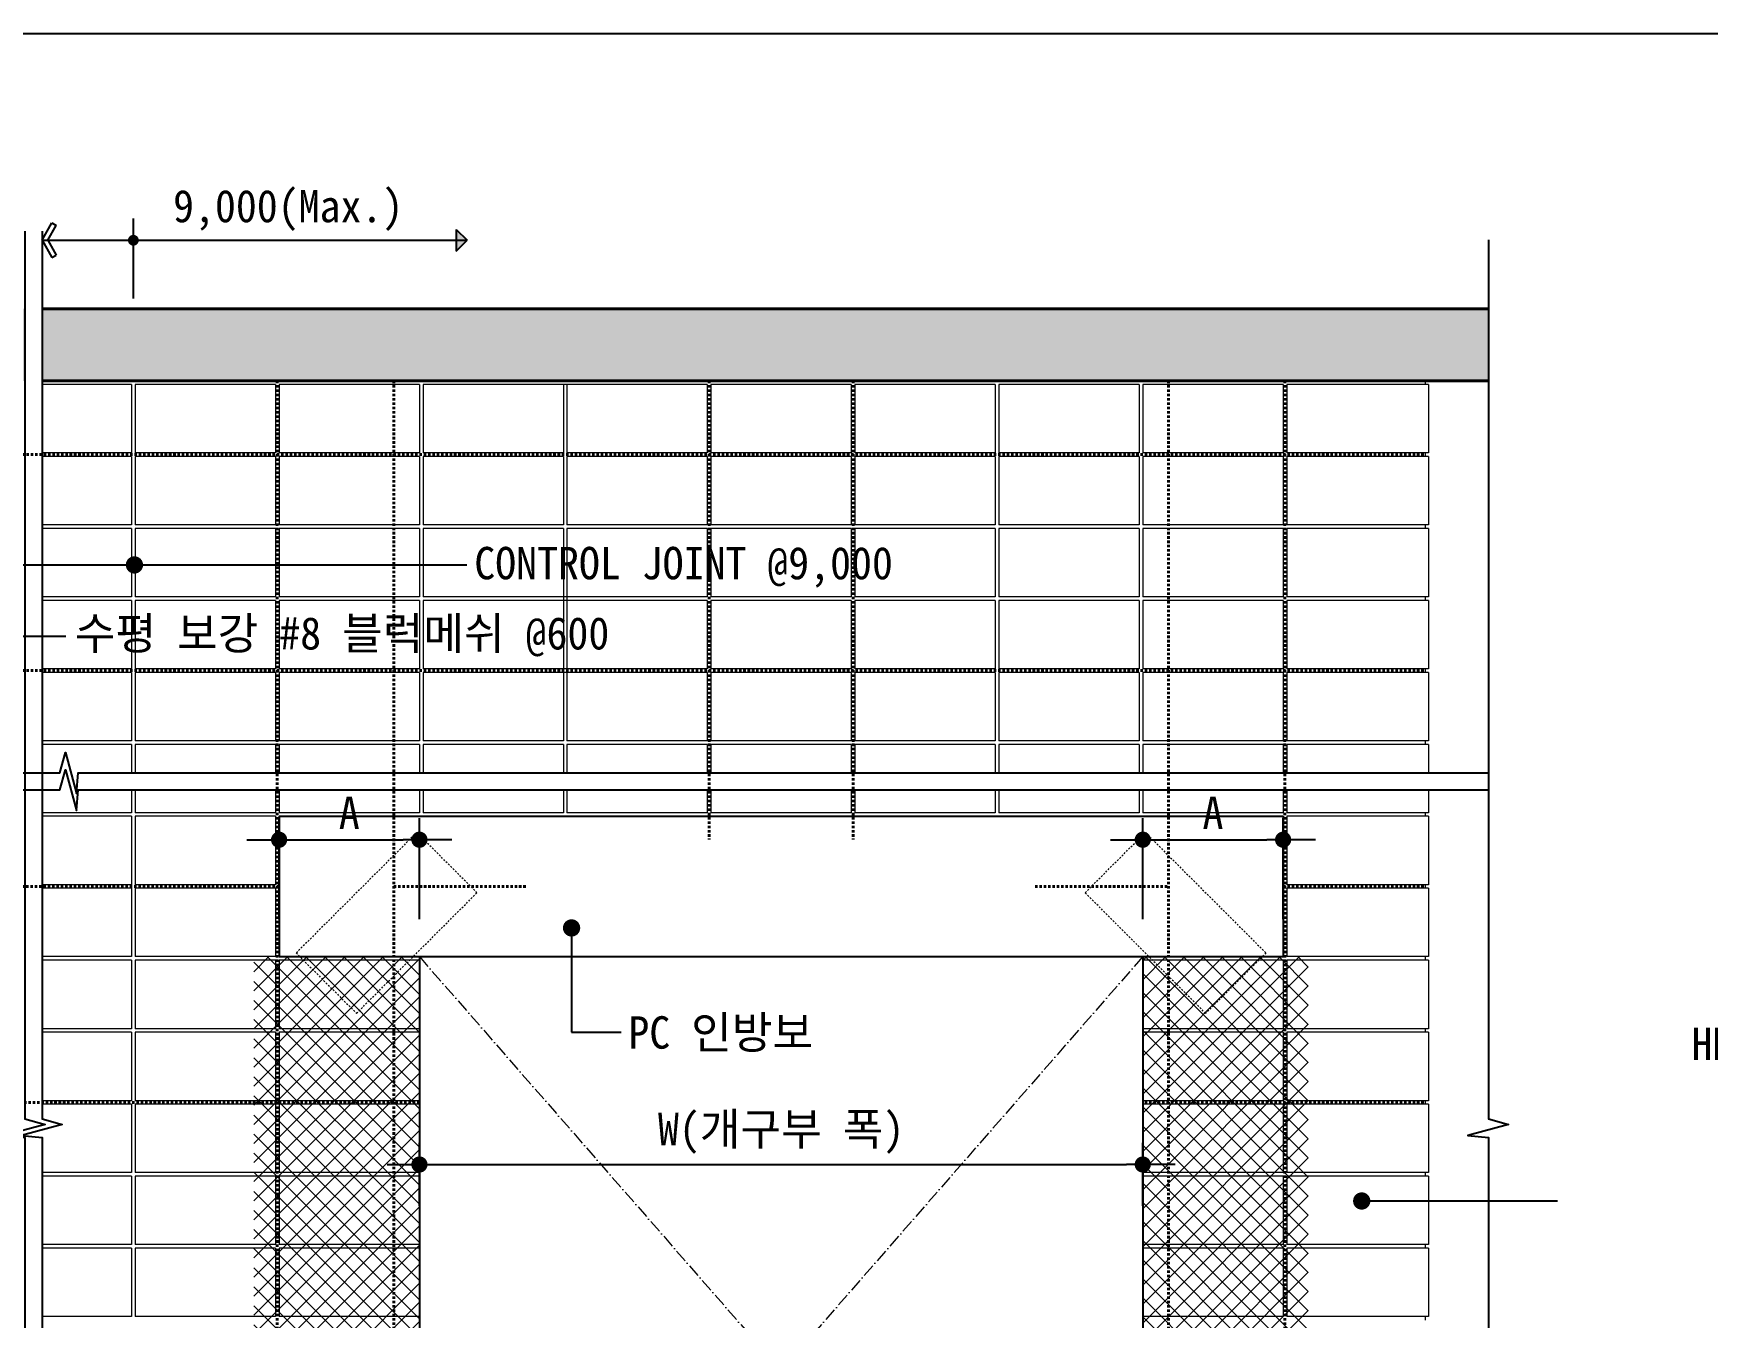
# Model space of a CAD drawing. Header units: millimetres. Extents: x 209 to 75467, y 6568 to 12199.
# Drawn here: x 27920 to 29470, y 10796 to 11985 of the extents above; entities that cross this region are included whole.
import ezdxf

# ---------------------------------------------------------------- set-up
doc = ezdxf.new("R2010")
doc.units = ezdxf.units.MM
doc.header["$MEASUREMENT"] = 0
for name, pattern in [('ACAD_ISO10W100', [18, 12, -3, 0, -3]), ('HID', [2, 1.1, -0.9]), ('HIDDEN', [0.375, 0.25, -0.125])]:
    doc.linetypes.add(name, pattern=pattern)
doc.layers.get('0').update_dxf_attribs({"linetype": 'CONTINUOUS'})
for name, color, linetype, lineweight in [('A-CONC-LIN1', 2, 'CONTINUOUS', 40), ('A-CUTL', 7, 'CONTINUOUS', 25), ('A-DIMS', 7, 'CONTINUOUS', 25), ('A-ELEV-LIN2', 7, 'CONTINUOUS', 25), ('A-ELEV-LIN3', 8, 'CONTINUOUS', 18), ('A-MKXS-LEAD', 7, 'CONTINUOUS', 25), ('A-MKXS-TEXT1', 3, 'CONTINUOUS', 25), ('A-XXXX-HATC', 8, 'CONTINUOUS', 18), ('A-XXXX-HID', 8, 'HIDDEN', 18), ('A-XXXX-OPEN', 1, 'ACAD_ISO10W100', 15), ('A-XXXX-SYMB', 7, 'CONTINUOUS', 25), ('A-XXXX-TABL', 7, 'CONTINUOUS', 25), ('S-RBAR', 2, 'CONTINUOUS', 40)]:
    doc.layers.add(name, color=color, linetype=linetype, lineweight=lineweight)
doc.layers.add('A-XXXX-SOLD', color=252, linetype='CONTINUOUS')
doc.styles.add('HY울릉도L', font='H2GTRE.TTF')
doc.styles.add('돋움체', font='')
doc.styles.get('돋움체').set_extended_font_data('DotumChe')
doc.dimstyles.new('CDIM', dxfattribs={"dimtxt": 3, "dimasz": 1.5, "dimexe": 2, "dimexo": 1, "dimgap": 1, "dimtad": 1, "dimdec": 0, "dimrnd": 0.5, "dimzin": 0, "dimdsep": 32, "dimlunit": 6, "dimtxsty": 'HY울릉도L', "dimblk1": '_CIDOT', "dimblk2": '_CIDOT', "dimsah": 1, "dimcen": 5.5, "dimclrd": 2, "dimclre": 2, "dimclrt": 7, "dimadec": 0, "dimazin": 0, "dimtfac": 1, "dimtdec": 0, "dimtix": 1, "dimtmove": 2, "dimatfit": 1, "dimldrblk": '_CIDOT', "dimfxl": 1, "dimtolj": 1, "dimtzin": 0, "dimlwd": -1, "dimarcsym": 0})
pattern_1 = [(45, (28861.846, 12419.922), (-8.838835, 8.838835), []), (135, (28861.846, 12419.922), (-8.838835, -8.838835), [])]

# ---------------------------------------------------------------- blocks, each defined once
blk = doc.blocks.new('ARROW1')
for p, q in [((0, 0), (0.286, 0.501)), ((0.286, 0.501), (0.41, 0.43)), ((0, 0), (0.286, -0.501)), ((0.165, 0), (0.41, 0.429)), ((0.165, 0), (0.41, -0.429)), ((0.286, -0.501), (0.41, -0.43))]:
    blk.add_line(p, q)
blk = doc.blocks.new('_CIDOT')
at = {"color": 0, "linetype": 'ByBlock'}
blk.add_line((2, 0), (-1, 0), dxfattribs=at)
at = {"color": 0, "linetype": 'ByBlock', "const_width": 0.5}
blk.add_lwpolyline([(-0.25, 0, 1), (0.25, 0, 1)], format="xyb", close=True, dxfattribs=at)
blk = doc.blocks.new('*D444')
at = {"layer": 'A-DIMS', "lineweight": -2, "transparency": 16777216}
for p, q in [((28277.3, 10899.5), (28277.3, 10957.7)), ((28947.3, 10899.5), (28947.3, 10957.7))]:
    blk.add_line(p, q, dxfattribs=at)
at = {"layer": 'A-DIMS', "transparency": 16777216}
blk.add_line((28292.3, 10937.7), (28932.3, 10937.7), dxfattribs=at)
at = {"layer": 'A-DIMS', "transparency": 16777216, "xscale": 15, "yscale": 15, "zscale": 15, "rotation": 180}
blk.add_blockref('_CIDOT', (28277.3, 10937.7), dxfattribs=at)
at = {"layer": 'A-DIMS', "transparency": 16777216, "xscale": 15, "yscale": 15, "zscale": 15}
blk.add_blockref('_CIDOT', (28947.3, 10937.7), dxfattribs=at)
at = {"layer": 'A-DIMS', "color": 3, "transparency": 16777216, "insert": (28612.3, 10966.6), "char_height": 30, "attachment_point": 5, "style": '돋움체'}
blk.add_mtext('\\A1;W(개구부 폭)', dxfattribs=at)
blk = doc.blocks.new('*D447')
at = {"layer": 'A-DIMS', "lineweight": -2, "transparency": 16777216}
for p, q in [((28147.3, 11164.8), (28147.3, 11258.5)), ((28277.3, 11164.8), (28277.3, 11258.5))]:
    blk.add_line(p, q, dxfattribs=at)
at = {"layer": 'A-DIMS', "transparency": 16777216}
blk.add_line((28162.3, 11238.5), (28262.3, 11238.5), dxfattribs=at)
at = {"layer": 'A-DIMS', "transparency": 16777216, "xscale": 15, "yscale": 15, "zscale": 15, "rotation": 180}
blk.add_blockref('_CIDOT', (28147.3, 11238.5), dxfattribs=at)
at = {"layer": 'A-DIMS', "transparency": 16777216, "xscale": 15, "yscale": 15, "zscale": 15}
blk.add_blockref('_CIDOT', (28277.3, 11238.5), dxfattribs=at)
at = {"layer": 'A-DIMS', "color": 3, "transparency": 16777216, "insert": (28212.3, 11263.5), "char_height": 30, "attachment_point": 5, "style": '돋움체'}
blk.add_mtext('\\A1;A', dxfattribs=at)
blk = doc.blocks.new('*D448')
at = {"layer": 'A-DIMS', "lineweight": -2, "transparency": 16777216}
for p, q in [((28947.3, 11164.8), (28947.3, 11258.5)), ((29077.3, 11164.8), (29077.3, 11258.5))]:
    blk.add_line(p, q, dxfattribs=at)
at = {"layer": 'A-DIMS', "transparency": 16777216}
blk.add_line((28962.3, 11238.5), (29062.3, 11238.5), dxfattribs=at)
at = {"layer": 'A-DIMS', "transparency": 16777216, "xscale": 15, "yscale": 15, "zscale": 15, "rotation": 180}
blk.add_blockref('_CIDOT', (28947.3, 11238.5), dxfattribs=at)
at = {"layer": 'A-DIMS', "transparency": 16777216, "xscale": 15, "yscale": 15, "zscale": 15}
blk.add_blockref('_CIDOT', (29077.3, 11238.5), dxfattribs=at)
at = {"layer": 'A-DIMS', "color": 3, "transparency": 16777216, "insert": (29012.3, 11263.5), "char_height": 30, "attachment_point": 5, "style": '돋움체'}
blk.add_mtext('\\A1;A', dxfattribs=at)

msp = doc.modelspace()

# ---------------------------------------------------------------- hatches: boundary and pattern name
at = {"layer": 'A-XXXX-HATC', "ltscale": 2}
h = msp.add_hatch(dxfattribs=at)
h.set_pattern_fill('ANSI37', color=256, scale=100)
h.set_pattern_definition(pattern_1)
h.paths.add_polyline_path([(28123.9, 11130.2), (28123.9, 10390.2), (28277.3, 10390.2), (28277.3, 11130.2)])
h = msp.add_hatch(dxfattribs=at)
h.set_pattern_fill('ANSI37', color=256, scale=100)
h.set_pattern_definition(pattern_1)
h.paths.add_polyline_path([(29100.6, 11130.2), (29100.6, 10390.2), (28947.3, 10390.2), (28947.3, 11130.2)])
at = {"layer": 'A-XXXX-SOLD', "ltscale": 2}
h = msp.add_hatch(color=256, dxfattribs=at)
h.paths.add_polyline_path([(29267.5, 11730.2), (29267.5, 11663.5), (27927.7, 11663.5), (27927.7, 11730.2)])
h.paths.add_polyline_path([(27911.9, 11730.2), (27911.9, 11663.5), (27013.8, 11663.5), (27013.8, 11730.2)])
h.paths.add_polyline_path([(26998, 11730.2), (26998, 11663.5), (26738.7, 11663.5), (26738.7, 11730.2)])
h.paths.add_polyline_path([(26722.9, 11730.2), (26722.9, 11663.5), (26088.1, 11663.5), (26088.1, 11730.2)])

# ---------------------------------------------------------------- linework, layer by layer
at = {"layer": 'A-CONC-LIN1'}
for p, q in [((29267.5, 11730.2), (27927.7, 11730.2)), ((29267.5, 11663.5), (27927.7, 11663.5))]:
    msp.add_line(p, q, dxfattribs=at)
at = {"layer": 'A-CUTL', "ltscale": 2}
for points in [[(27911.9, 11802.1), (27911.9, 10979.9), (27930.6, 10974.8), (27892.7, 10964.6), (27911.9, 10962.8), (27911.9, 10243.6)], [(27927.7, 11802.1), (27927.7, 10979.9), (27946.4, 10974.8), (27908.6, 10964.6), (27927.7, 10962.8), (27927.7, 10243.6)], [(29267.5, 11794.1), (29267.5, 10979.9), (29286.2, 10974.8), (29248.3, 10964.6), (29267.5, 10962.8), (29267.5, 10243.6)], [(26088.1, 11300.4), (27944.2, 11300.4), (27949.3, 11319.2), (27959.5, 11281.3), (27961.3, 11300.4), (29267.5, 11300.4)], [(26088.1, 11284.6), (27944.2, 11284.6), (27949.3, 11303.3), (27959.5, 11265.5), (27961.3, 11284.6), (29267.5, 11284.6)]]:
    msp.add_lwpolyline(points, dxfattribs=at)
at = {"layer": 'A-DIMS'}
for p, q in [((28012.3, 11739.8), (28012.3, 11813.7)), ((28311.4, 11803.7), (28311.4, 11783.7)), ((28311.4, 11803.7), (28321.4, 11793.7)), ((27927.7, 11793.7), (28321.4, 11793.7)), ((28311.4, 11783.7), (28321.4, 11793.7))]:
    msp.add_line(p, q, dxfattribs=at)
at = {"layer": 'A-DIMS', "const_width": 5}
msp.add_lwpolyline([(28009.8, 11793.7, 1), (28014.8, 11793.7, 1)], format="xyb", close=True, dxfattribs=at)
at = {"layer": 'A-DIMS'}
msp.add_solid([(28311.4, 11803.7), (28311.4, 11783.7), (28321.4, 11793.7)], dxfattribs=at)
at = {"layer": 'A-ELEV-LIN2'}
for p, q in [((28147.3, 11260.2), (29077.3, 11260.2)), ((28147.3, 11260.2), (28147.3, 11130.2)), ((29077.3, 11260.2), (29077.3, 11130.2)), ((28147.3, 11130.2), (29077.3, 11130.2)), ((28277.3, 11130.2), (28277.3, 10363.3)), ((28947.3, 11130.2), (28947.3, 10363.3))]:
    msp.add_line(p, q, dxfattribs=at)
at = {"layer": 'A-ELEV-LIN3'}
for p, q in [((29209.1, 11660.2), (29209.1, 11663.5)), ((28010.6, 11660.2), (27927.7, 11660.2)), ((28010.6, 11660.2), (28010.6, 11596.8)), ((28013.9, 11660.2), (28013.9, 11596.8)), ((28143.9, 11660.2), (28013.9, 11660.2)), ((28143.9, 11660.2), (28143.9, 11596.8)), ((28147.3, 11660.2), (28147.3, 11596.8)), ((28277.3, 11660.2), (28147.3, 11660.2)), ((28277.3, 11660.2), (28277.3, 11596.8)), ((28280.6, 11660.2), (28280.6, 11596.8)), ((28428.4, 11660.2), (28280.6, 11660.2)), ((28410.6, 11660.2), (28410.6, 11596.8)), ((28413.9, 11660.2), (28413.9, 11596.8)), ((28543.9, 11660.2), (28428.4, 11660.2)), ((28543.9, 11660.2), (28543.9, 11596.8)), ((28547.3, 11660.2), (28547.3, 11596.8)), ((28677.3, 11660.2), (28547.3, 11660.2)), ((28677.3, 11660.2), (28677.3, 11596.8)), ((28680.6, 11660.2), (28680.6, 11596.8)), ((28810.6, 11660.2), (28680.6, 11660.2)), ((28810.6, 11660.2), (28810.6, 11596.8)), ((28813.9, 11660.2), (28813.9, 11596.8)), ((28943.9, 11660.2), (28813.9, 11660.2)), ((28943.9, 11660.2), (28943.9, 11596.8)), ((28947.3, 11660.2), (28947.3, 11596.8)), ((29077.3, 11660.2), (28947.3, 11660.2)), ((29077.3, 11660.2), (29077.3, 11596.8)), ((29211.9, 11660.2), (29080.6, 11660.2)), ((29080.6, 11660.2), (29080.6, 11596.8)), ((29211.9, 11660.2), (29211.9, 11596.8)), ((28010.6, 11596.8), (27927.7, 11596.8)), ((28010.6, 11593.5), (27927.7, 11593.5)), ((28010.6, 11593.5), (28010.6, 11530.2)), ((28143.9, 11596.8), (28013.9, 11596.8)), ((28143.9, 11593.5), (28013.9, 11593.5)), ((28013.9, 11593.5), (28013.9, 11530.2)), ((28143.9, 11593.5), (28143.9, 11530.2)), ((28277.3, 11596.8), (28147.3, 11596.8)), ((28277.3, 11593.5), (28147.3, 11593.5)), ((28147.3, 11593.5), (28147.3, 11530.2)), ((28277.3, 11593.5), (28277.3, 11530.2)), ((28410.6, 11596.8), (28280.6, 11596.8)), ((28410.6, 11593.5), (28280.6, 11593.5)), ((28280.6, 11593.5), (28280.6, 11530.2)), ((28410.6, 11593.5), (28410.6, 11530.2)), ((28543.9, 11596.8), (28413.9, 11596.8)), ((28543.9, 11593.5), (28413.9, 11593.5)), ((28413.9, 11593.5), (28413.9, 11530.2)), ((28543.9, 11593.5), (28543.9, 11530.2)), ((28677.3, 11596.8), (28547.3, 11596.8)), ((28547.3, 11593.5), (28547.3, 11530.2)), ((28677.3, 11593.5), (28547.3, 11593.5)), ((28677.3, 11593.5), (28677.3, 11530.2)), ((28810.6, 11596.8), (28680.6, 11596.8)), ((28810.6, 11593.5), (28680.6, 11593.5)), ((28680.6, 11593.5), (28680.6, 11530.2)), ((28810.6, 11593.5), (28810.6, 11530.2)), ((28943.9, 11596.8), (28813.9, 11596.8)), ((28943.9, 11593.5), (28813.9, 11593.5)), ((28813.9, 11593.5), (28813.9, 11530.2)), ((28943.9, 11593.5), (28943.9, 11530.2)), ((29077.3, 11596.8), (28947.3, 11596.8)), ((29077.3, 11593.5), (28947.3, 11593.5)), ((28947.3, 11593.5), (28947.3, 11530.2)), ((29077.3, 11593.5), (29077.3, 11530.2)), ((29211.9, 11596.8), (29080.6, 11596.8)), ((29211.9, 11593.5), (29080.6, 11593.5)), ((29080.6, 11593.5), (29080.6, 11530.2)), ((29209.1, 11593.5), (29209.1, 11596.8)), ((29211.9, 11593.5), (29211.9, 11530.2)), ((28010.6, 11530.2), (27927.7, 11530.2)), ((28010.6, 11526.8), (27927.7, 11526.8)), ((28010.6, 11526.8), (28010.6, 11463.5)), ((28143.9, 11530.2), (28013.9, 11530.2)), ((28143.9, 11526.8), (28013.9, 11526.8)), ((28013.9, 11526.8), (28013.9, 11463.5)), ((28143.9, 11526.8), (28143.9, 11463.5)), ((28277.3, 11530.2), (28147.3, 11530.2)), ((28277.3, 11526.8), (28147.3, 11526.8)), ((28147.3, 11526.8), (28147.3, 11463.5)), ((28277.3, 11526.8), (28277.3, 11463.5)), ((28410.6, 11530.2), (28280.6, 11530.2)), ((28280.6, 11526.8), (28280.6, 11463.5)), ((28410.6, 11526.8), (28280.6, 11526.8)), ((28410.6, 11526.8), (28410.6, 11330.2)), ((28543.9, 11530.2), (28413.9, 11530.2)), ((28413.9, 11526.8), (28413.9, 11330.2)), ((28543.9, 11526.8), (28413.9, 11526.8)), ((28543.9, 11526.8), (28543.9, 11463.5)), ((28677.3, 11530.2), (28547.3, 11530.2)), ((28547.3, 11526.8), (28547.3, 11463.5)), ((28677.3, 11526.8), (28547.3, 11526.8)), ((28677.3, 11526.8), (28677.3, 11463.5)), ((28810.6, 11530.2), (28680.6, 11530.2)), ((28810.6, 11526.8), (28680.6, 11526.8)), ((28680.6, 11526.8), (28680.6, 11463.5)), ((28810.6, 11526.8), (28810.6, 11463.5)), ((28943.9, 11530.2), (28813.9, 11530.2)), ((28943.9, 11526.8), (28813.9, 11526.8)), ((28813.9, 11526.8), (28813.9, 11463.5)), ((28943.9, 11526.8), (28943.9, 11463.5)), ((29077.3, 11530.2), (28947.3, 11530.2)), ((29077.3, 11526.8), (28947.3, 11526.8)), ((28947.3, 11526.8), (28947.3, 11463.5)), ((29077.3, 11526.8), (29077.3, 11463.5)), ((29211.9, 11530.2), (29080.6, 11530.2)), ((29211.9, 11526.8), (29080.6, 11526.8)), ((29080.6, 11526.8), (29080.6, 11463.5)), ((29209.1, 11526.8), (29209.1, 11530.2)), ((29211.9, 11526.8), (29211.9, 11463.5)), ((28010.6, 11463.5), (27927.7, 11463.5)), ((28010.6, 11460.2), (27927.7, 11460.2)), ((28010.6, 11460.2), (28010.6, 11396.8)), ((28143.9, 11463.5), (28013.9, 11463.5)), ((28143.9, 11460.2), (28013.9, 11460.2)), ((28013.9, 11460.2), (28013.9, 11396.8)), ((28143.9, 11460.2), (28143.9, 11396.8)), ((28277.3, 11463.5), (28147.3, 11463.5)), ((28277.3, 11460.2), (28147.3, 11460.2)), ((28147.3, 11460.2), (28147.3, 11396.8)), ((28277.3, 11460.2), (28277.3, 11396.8)), ((28543.9, 11463.5), (28280.6, 11463.5)), ((28543.9, 11460.2), (28280.6, 11460.2)), ((28280.6, 11460.2), (28280.6, 11396.8)), ((28543.9, 11460.2), (28543.9, 11396.8)), ((28677.3, 11463.5), (28547.3, 11463.5)), ((28677.3, 11460.2), (28547.3, 11460.2)), ((28547.3, 11460.2), (28547.3, 11396.8)), ((28677.3, 11460.2), (28677.3, 11396.8)), ((28810.6, 11463.5), (28680.6, 11463.5)), ((28810.6, 11460.2), (28680.6, 11460.2)), ((28680.6, 11460.2), (28680.6, 11396.8)), ((28810.6, 11460.2), (28810.6, 11396.8)), ((28943.9, 11463.5), (28813.9, 11463.5)), ((28943.9, 11460.2), (28813.9, 11460.2)), ((28813.9, 11460.2), (28813.9, 11396.8)), ((28943.9, 11460.2), (28943.9, 11396.8)), ((29077.3, 11463.5), (28947.3, 11463.5)), ((29077.3, 11460.2), (28947.3, 11460.2)), ((28947.3, 11460.2), (28947.3, 11396.8)), ((29077.3, 11460.2), (29077.3, 11396.8)), ((29211.9, 11463.5), (29080.6, 11463.5)), ((29211.9, 11460.2), (29080.6, 11460.2)), ((29080.6, 11460.2), (29080.6, 11396.8)), ((29209.1, 11460.2), (29209.1, 11463.5)), ((29211.9, 11460.2), (29211.9, 11396.8)), ((28010.6, 11396.8), (27927.7, 11396.8)), ((28010.6, 11393.5), (27927.7, 11393.5)), ((28010.6, 11393.5), (28010.6, 11330.2)), ((28143.9, 11396.8), (28013.9, 11396.8)), ((28013.9, 11393.5), (28013.9, 11330.2)), ((28143.9, 11393.5), (28013.9, 11393.5)), ((28143.9, 11393.5), (28143.9, 11330.2)), ((28277.3, 11396.8), (28147.3, 11396.8)), ((28147.3, 11393.5), (28147.3, 11330.2)), ((28277.3, 11393.5), (28147.3, 11393.5)), ((28277.3, 11393.5), (28277.3, 11330.2)), ((28543.9, 11396.8), (28280.6, 11396.8)), ((28280.6, 11393.5), (28280.6, 11330.2)), ((28543.9, 11393.5), (28280.6, 11393.5)), ((28543.9, 11393.5), (28543.9, 11330.2)), ((28677.3, 11396.8), (28547.3, 11396.8)), ((28547.3, 11393.5), (28547.3, 11330.2)), ((28677.3, 11393.5), (28547.3, 11393.5)), ((28677.3, 11393.5), (28677.3, 11330.2)), ((28810.6, 11396.8), (28680.6, 11396.8)), ((28680.6, 11393.5), (28680.6, 11330.2)), ((28810.6, 11393.5), (28680.6, 11393.5)), ((28810.6, 11393.5), (28810.6, 11330.2)), ((28943.9, 11396.8), (28813.9, 11396.8)), ((28813.9, 11393.5), (28813.9, 11330.2)), ((28943.9, 11393.5), (28813.9, 11393.5)), ((28943.9, 11393.5), (28943.9, 11330.2)), ((29077.3, 11396.8), (28947.3, 11396.8)), ((28947.3, 11393.5), (28947.3, 11330.2)), ((29077.3, 11393.5), (28947.3, 11393.5)), ((29077.3, 11393.5), (29077.3, 11330.2)), ((29211.9, 11396.8), (29080.6, 11396.8)), ((29080.6, 11393.5), (29080.6, 11330.2)), ((29211.9, 11393.5), (29080.6, 11393.5)), ((29209.1, 11393.5), (29209.1, 11396.8)), ((29211.9, 11393.5), (29211.9, 11330.2)), ((28010.6, 11330.2), (27927.7, 11330.2)), ((28010.6, 11326.8), (27927.7, 11326.8)), ((28010.6, 11326.8), (28010.6, 11300.4)), ((28143.9, 11330.2), (28013.9, 11330.2)), ((28143.9, 11326.8), (28013.9, 11326.8)), ((28013.9, 11326.8), (28013.9, 11300.4)), ((28143.9, 11326.8), (28143.9, 11300.4)), ((28277.3, 11330.2), (28147.3, 11330.2)), ((28277.3, 11326.8), (28147.3, 11326.8)), ((28147.3, 11326.8), (28147.3, 11300.4)), ((28277.3, 11326.8), (28277.3, 11300.4)), ((28410.6, 11330.2), (28280.6, 11330.2)), ((28410.6, 11326.8), (28280.6, 11326.8)), ((28280.6, 11326.8), (28280.6, 11300.4)), ((28410.6, 11326.8), (28410.6, 11300.4)), ((28543.9, 11330.2), (28413.9, 11330.2)), ((28543.9, 11326.8), (28413.9, 11326.8)), ((28413.9, 11326.8), (28413.9, 11300.4)), ((28543.9, 11326.8), (28543.9, 11300.4)), ((28677.3, 11330.2), (28547.3, 11330.2)), ((28677.3, 11326.8), (28547.3, 11326.8)), ((28547.3, 11326.8), (28547.3, 11300.4)), ((28677.3, 11326.8), (28677.3, 11300.4)), ((28810.6, 11330.2), (28680.6, 11330.2)), ((28810.6, 11326.8), (28680.6, 11326.8)), ((28680.6, 11326.8), (28680.6, 11300.4)), ((28810.6, 11326.8), (28810.6, 11300.4)), ((28943.9, 11330.2), (28813.9, 11330.2)), ((28943.9, 11326.8), (28813.9, 11326.8)), ((28813.9, 11326.8), (28813.9, 11300.4)), ((28943.9, 11326.8), (28943.9, 11300.4)), ((29077.3, 11330.2), (28947.3, 11330.2)), ((29077.3, 11326.8), (28947.3, 11326.8)), ((28947.3, 11326.8), (28947.3, 11300.4)), ((29077.3, 11326.8), (29077.3, 11300.4)), ((29211.9, 11330.2), (29080.6, 11330.2)), ((29211.9, 11326.8), (29080.6, 11326.8)), ((29080.6, 11326.8), (29080.6, 11300.4)), ((29209.1, 11326.8), (29209.1, 11330.2)), ((29211.9, 11326.8), (29211.9, 11300.4)), ((28010.6, 11284.6), (28010.6, 11263.5)), ((28013.9, 11284.6), (28013.9, 11263.5)), ((28143.9, 11284.6), (28143.9, 11263.5)), ((28147.3, 11284.6), (28147.3, 11263.5)), ((28277.3, 11284.6), (28277.3, 11263.5)), ((28280.6, 11284.6), (28280.6, 11263.5)), ((28410.6, 11284.6), (28410.6, 11263.5)), ((28413.9, 11284.6), (28413.9, 11263.5)), ((28543.9, 11284.6), (28543.9, 11263.5)), ((28547.3, 11284.6), (28547.3, 11263.5)), ((28677.3, 11284.6), (28677.3, 11263.5)), ((28680.6, 11284.6), (28680.6, 11263.5)), ((28810.6, 11284.6), (28810.6, 11263.5)), ((28813.9, 11284.6), (28813.9, 11263.5)), ((28943.9, 11284.6), (28943.9, 11263.5)), ((28947.3, 11284.6), (28947.3, 11263.5)), ((29077.3, 11284.6), (29077.3, 11263.5)), ((29080.6, 11284.6), (29080.6, 11263.5)), ((29211.9, 11284.6), (29211.9, 11263.5)), ((28010.6, 11263.5), (27927.7, 11263.5)), ((28010.6, 11260.2), (27927.7, 11260.2)), ((28010.6, 11260.2), (28010.6, 11196.8)), ((28143.9, 11263.5), (28013.9, 11263.5)), ((28143.9, 11260.2), (28013.9, 11260.2)), ((28013.9, 11260.2), (28013.9, 11196.8)), ((28143.9, 11260.2), (28143.9, 11196.8)), ((28277.3, 11263.5), (28147.3, 11263.5)), ((28410.6, 11263.5), (28280.6, 11263.5)), ((28543.9, 11263.5), (28413.9, 11263.5)), ((28677.3, 11263.5), (28547.3, 11263.5)), ((28810.6, 11263.5), (28680.6, 11263.5)), ((28943.9, 11263.5), (28813.9, 11263.5)), ((29077.3, 11263.5), (28947.3, 11263.5)), ((29211.9, 11263.5), (29080.6, 11263.5)), ((29211.9, 11260.2), (29080.6, 11260.2)), ((29080.6, 11260.2), (29080.6, 11196.8)), ((29209.1, 11260.2), (29209.1, 11263.5)), ((29211.9, 11260.2), (29211.9, 11196.8)), ((28010.6, 11196.8), (27927.7, 11196.8)), ((28143.9, 11196.8), (28013.9, 11196.8)), ((29211.9, 11196.8), (29080.6, 11196.8)), ((29209.1, 11193.5), (29209.1, 11196.8)), ((28010.6, 11193.5), (27927.7, 11193.5)), ((28010.6, 11193.5), (28010.6, 11130.2)), ((28143.9, 11193.5), (28013.9, 11193.5)), ((28013.9, 11193.5), (28013.9, 11130.2)), ((28143.9, 11193.5), (28143.9, 11130.2)), ((29211.9, 11193.5), (29080.6, 11193.5)), ((29080.6, 11193.5), (29080.6, 11130.2)), ((29211.9, 11193.5), (29211.9, 11130.2)), ((28010.6, 11130.2), (27927.7, 11130.2)), ((28010.6, 11126.8), (27927.7, 11126.8)), ((28010.6, 11126.8), (28010.6, 11063.5)), ((28143.9, 11130.2), (28013.9, 11130.2)), ((28143.9, 11126.8), (28013.9, 11126.8)), ((28013.9, 11126.8), (28013.9, 11063.5)), ((28143.9, 11126.8), (28143.9, 11063.5)), ((28277.3, 11126.8), (28147.3, 11126.8)), ((28147.3, 11126.8), (28147.3, 11063.5)), ((29077.3, 11126.8), (28947.3, 11126.8)), ((29077.3, 11126.8), (29077.3, 11063.5)), ((29211.9, 11130.2), (29080.6, 11130.2)), ((29211.9, 11126.8), (29080.6, 11126.8)), ((29080.6, 11126.8), (29080.6, 11063.5)), ((29209.1, 11126.8), (29209.1, 11130.2)), ((29211.9, 11126.8), (29211.9, 11063.5)), ((28010.6, 11063.5), (27927.7, 11063.5)), ((28010.6, 11060.2), (27927.7, 11060.2)), ((28010.6, 11060.2), (28010.6, 10996.8)), ((28143.9, 11063.5), (28013.9, 11063.5)), ((28013.9, 11060.2), (28013.9, 10996.8)), ((28143.9, 11060.2), (28013.9, 11060.2)), ((28143.9, 11060.2), (28143.9, 10930.2)), ((28277.3, 11063.5), (28147.3, 11063.5)), ((28147.3, 11060.2), (28147.3, 10930.2)), ((28277.3, 11060.2), (28147.3, 11060.2)), ((29077.3, 11063.5), (28947.3, 11063.5)), ((29077.3, 11060.2), (28947.3, 11060.2)), ((29077.3, 11060.2), (29077.3, 10996.8)), ((29211.9, 11063.5), (29080.6, 11063.5)), ((29080.6, 11060.2), (29080.6, 10996.8)), ((29211.9, 11060.2), (29080.6, 11060.2)), ((29209.1, 11060.2), (29209.1, 11063.5)), ((29211.9, 11060.2), (29211.9, 10996.8)), ((28010.6, 10996.8), (27927.7, 10996.8)), ((28277.3, 10996.8), (28013.9, 10996.8)), ((29077.3, 10996.8), (28947.3, 10996.8)), ((29211.9, 10996.8), (29080.6, 10996.8)), ((29209.1, 10993.5), (29209.1, 10996.8)), ((28010.6, 10993.5), (27927.7, 10993.5)), ((28010.6, 10993.5), (28010.6, 10930.2)), ((28013.9, 10993.5), (28013.9, 10930.2)), ((28277.3, 10993.5), (28013.9, 10993.5)), ((29077.3, 10993.5), (28947.3, 10993.5)), ((29077.3, 10993.5), (29077.3, 10930.2)), ((29211.9, 10993.5), (29080.6, 10993.5)), ((29080.6, 10993.5), (29080.6, 10930.2)), ((29211.9, 10993.5), (29211.9, 10930.2)), ((28010.6, 10930.2), (27927.7, 10930.2)), ((28010.6, 10926.8), (27927.7, 10926.8)), ((28010.6, 10926.8), (28010.6, 10863.5)), ((28143.9, 10930.2), (28013.9, 10930.2)), ((28013.9, 10926.8), (28013.9, 10863.5)), ((28143.9, 10926.8), (28013.9, 10926.8)), ((28143.9, 10926.8), (28143.9, 10863.5)), ((28277.3, 10930.2), (28147.3, 10930.2)), ((28277.3, 10926.8), (28147.3, 10926.8)), ((28147.3, 10926.8), (28147.3, 10863.5)), ((29077.3, 10930.2), (28947.3, 10930.2)), ((29077.3, 10926.8), (28947.3, 10926.8)), ((29077.3, 10926.8), (29077.3, 10863.5)), ((29211.9, 10930.2), (29080.6, 10930.2)), ((29211.9, 10926.8), (29080.6, 10926.8)), ((29080.6, 10926.8), (29080.6, 10863.5)), ((29209.1, 10926.8), (29209.1, 10930.2)), ((29211.9, 10926.8), (29211.9, 10863.5)), ((28010.6, 10863.5), (27927.7, 10863.5)), ((28010.6, 10860.2), (27927.7, 10860.2)), ((28010.6, 10860.2), (28010.6, 10796.8)), ((28143.9, 10863.5), (28013.9, 10863.5)), ((28013.9, 10860.2), (28013.9, 10796.8)), ((28143.9, 10860.2), (28013.9, 10860.2)), ((28143.9, 10860.2), (28143.9, 10796.8)), ((28277.3, 10863.5), (28147.3, 10863.5)), ((28277.3, 10860.2), (28147.3, 10860.2)), ((28147.3, 10860.2), (28147.3, 10796.8)), ((29077.3, 10863.5), (28947.3, 10863.5)), ((29077.3, 10860.2), (28947.3, 10860.2)), ((29077.3, 10860.2), (29077.3, 10796.8)), ((29211.9, 10863.5), (29080.6, 10863.5)), ((29211.9, 10860.2), (29080.6, 10860.2)), ((29080.6, 10860.2), (29080.6, 10796.8)), ((29209.1, 10860.2), (29209.1, 10863.5)), ((29211.9, 10860.2), (29211.9, 10796.8)), ((28010.6, 10796.8), (27927.7, 10796.8)), ((28143.9, 10796.8), (28013.9, 10796.8)), ((28277.3, 10796.8), (28147.3, 10796.8)), ((29077.3, 10796.8), (28947.3, 10796.8)), ((29211.9, 10796.8), (29080.6, 10796.8)), ((29209.1, 10793.5), (29209.1, 10796.8))]:
    msp.add_line(p, q, dxfattribs=at)
at = {"layer": 'A-MKXS-LEAD', "ltscale": 2}
for points in [[(27613.4, 11493), (28321.2, 11493)], [(28418.2, 11156.8), (28418.2, 11060.3)], [(28418.2, 11060.3), (28464.3, 11060.3)], [(29150.1, 10903.9), (29331.5, 10903.9)]]:
    msp.add_lwpolyline(points, dxfattribs=at)
at = {"layer": 'A-MKXS-LEAD', "ltscale": 2, "const_width": 8}
for points in [[(28009.3, 11493, 1), (28017.3, 11493, 1)], [(28414.2, 11156.8, 1), (28422.2, 11156.8, 1)], [(29146.1, 10903.9, 1), (29154.1, 10903.9, 1)]]:
    msp.add_lwpolyline(points, format="xyb", close=True, dxfattribs=at)
at = {"layer": 'A-XXXX-HID', "linetype": 'HID', "ltscale": 1.5}
for points in [[(28219, 11077.7), (28330.6, 11189.4), (28274.8, 11245.2), (28163.1, 11133.6)], [(29005.5, 11077.7), (28893.9, 11189.4), (28949.7, 11245.2), (29061.4, 11133.6)]]:
    msp.add_lwpolyline(points, close=True, dxfattribs=at)
at = {"layer": 'A-XXXX-OPEN'}
for p, q in [((28947.3, 11130.2), (28277.3, 10363.3)), ((28277.3, 11130.2), (28947.3, 10363.3))]:
    msp.add_line(p, q, dxfattribs=at)
at = {"layer": 'A-XXXX-SYMB', "ltscale": 2}
msp.add_lwpolyline([(27866, 11426.9), (27949.9, 11426.9)], dxfattribs=at)
at = {"layer": 'A-XXXX-TABL'}
msp.add_line((25409, 11985.2), (32756.5, 11985.2), dxfattribs=at)
at = {"layer": 'S-RBAR', "color": 6, "linetype": 'HID', "ltscale": 2}
for p, q in [((28145.6, 11663.5), (28145.6, 10299.5)), ((28253.5, 11663.5), (28253.5, 10299.5)), ((28545.6, 11663.5), (28545.6, 11238.7)), ((28678.9, 11663.5), (28678.9, 11238.7)), ((28971, 11663.5), (28971, 10299.5)), ((29078.9, 11663.5), (29078.9, 10299.5)), ((29207.5, 11595.2), (27013.8, 11595.2)), ((29207.5, 11395.2), (27013.8, 11395.2)), ((28147.3, 11195.2), (27013.8, 11195.2)), ((28253.5, 11195.2), (28376.9, 11195.2)), ((28847.7, 11195.2), (28971, 11195.2)), ((29207.5, 11195.2), (29077.3, 11195.2)), ((28277.3, 10995.2), (27613.9, 10995.2)), ((29207.5, 10995.2), (28947.3, 10995.2))]:
    msp.add_line(p, q, dxfattribs=at)

# ---------------------------------------------------------------- block references
at = {"layer": 'A-XXXX-SYMB', "xscale": 32, "yscale": 32, "zscale": 32}
msp.add_blockref('ARROW1', (27927.7, 11793.7), dxfattribs=at)

# ---------------------------------------------------------------- texts
at = {"layer": 'A-MKXS-TEXT1', "style": '돋움체'}
for s, p in [('9,000(Max.)', (28049.1, 11810.4)), ('CONTROL JOINT @9,000', (28328.1, 11479.7)), ('수평 보강 #8 블럭메쉬 @600', (27958.1, 11414.7)), ('PC 인방보', (28470.8, 11045)), ('HD10 @800', (29455.6, 11034.4))]:
    msp.add_text(s, height=30, dxfattribs=at).set_placement(p)

# ---------------------------------------------------------------- dimensions: what is measured, and where the dimension line sits
at = {"layer": 'A-DIMS'}
for base, p1, p2, text, picture, middle in [((28277.3, 11238.5), (28147.3, 11154.8), (28277.3, 11154.8), 'A', '*D447', (28212.3, 11263.5)), ((29077.3, 11238.5), (28947.3, 11154.8), (29077.3, 11154.8), 'A', '*D448', (29012.3, 11263.5)), ((28947.3, 10937.7), (28277.3, 10889.5), (28947.3, 10889.5), 'W(개구부 폭)', '*D444', (28612.3, 10966.6))]:
    dim = msp.add_linear_dim(base=base, p1=p1, p2=p2, text=text, dimstyle='CDIM', override={"dimscale": 10, "dimtxsty": '돋움체', "dimclrd": 256, "dimclre": 256, "dimclrt": 3}, dxfattribs=at)
    dim.commit()
    dim.dimension.update_dxf_attribs({"geometry": picture, "text_midpoint": middle})

doc.saveas('drawing.dxf')
